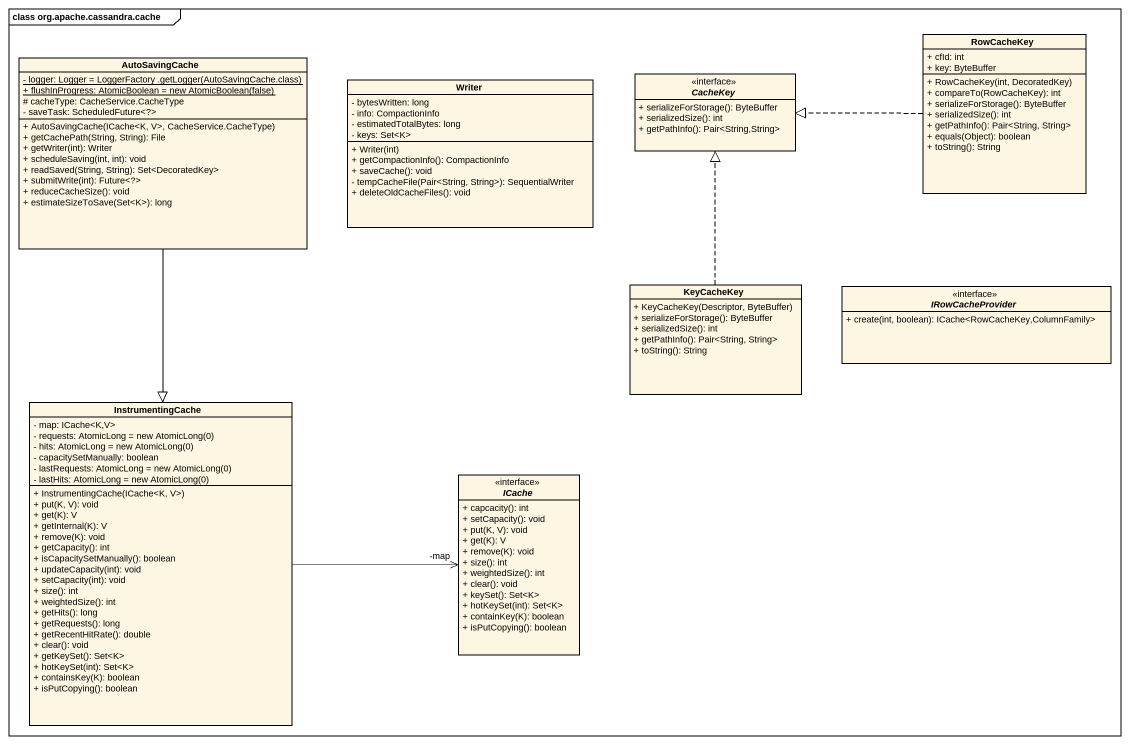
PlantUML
@startuml
mainframe class org.apache.cassandra.cache
hide circle
hide empty members
skinparam classAttributeIconSize 0
class RowCacheKey {
  + cfId: int
  + key: ByteBuffer
  + RowCacheKey(int, DecoratedKey)
  + compareTo(RowCacheKey): int
  + serializeForStorage(): ByteBuffer
  + serializedSize(): int
  + getPathInfo(): Pair<String, String>
  + equals(Object): boolean
  + toString(): String
}
class AutoSavingCache {
  {static} {field} - logger: Logger = LoggerFactory .getLogger(AutoSavingCache.class)
  {static} {field} + flushInProgress: AtomicBoolean = new AtomicBoolean(false)
  # cacheType: CacheService.CacheType
  - saveTask: ScheduledFuture<?>
  + AutoSavingCache(ICache<K, V>, CacheService.CacheType)
  + getCachePath(String, String): File
  + getWriter(int): Writer
  + scheduleSaving(int, int): void
  + readSaved(String, String): Set<DecoratedKey>
  + submitWrite(int): Future<?>
  + reduceCacheSize(): void
  + estimateSizeToSave(Set<K>): long
}
interface CacheKey <<interface>> {
  + serializeForStorage(): ByteBuffer
  + serializedSize(): int
  + getPathInfo(): Pair<String,String>
}
class Writer {
  - bytesWritten: long
  - info: CompactionInfo
  - estimatedTotalBytes: long
  - keys: Set<K>
  + Writer(int)
  + getCompactionInfo(): CompactionInfo
  + saveCache(): void
  - tempCacheFile(Pair<String, String>): SequentialWriter
  + deleteOldCacheFiles(): void
}
class KeyCacheKey {
  + KeyCacheKey(Descriptor, ByteBuffer)
  + serializeForStorage(): ByteBuffer
  + serializedSize(): int
  + getPathInfo(): Pair<String, String>
  + toString(): String
}
interface IRowCacheProvider <<interface>> {
  + create(int, boolean): ICache<RowCacheKey,ColumnFamily>
}
class InstrumentingCache {
  - map: ICache<K,V>
  {field} - requests: AtomicLong = new AtomicLong(0)
  {field} - hits: AtomicLong = new AtomicLong(0)
  - capacitySetManually: boolean
  {field} - lastRequests: AtomicLong = new AtomicLong(0)
  {field} - lastHits: AtomicLong = new AtomicLong(0)
  + InstrumentingCache(ICache<K, V>)
  + put(K, V): void
  + get(K): V
  + getInternal(K): V
  + remove(K): void
  + getCapacity(): int
  + isCapacitySetManually(): boolean
  + updateCapacity(int): void
  + setCapacity(int): void
  + size(): int
  + weightedSize(): int
  + getHits(): long
  + getRequests(): long
  + getRecentHitRate(): double
  + clear(): void
  + getKeySet(): Set<K>
  + hotKeySet(int): Set<K>
  + containsKey(K): boolean
  + isPutCopying(): boolean
}
interface ICache <<interface>> {
  + capcacity(): int
  + setCapacity(): void
  + put(K, V): void
  + get(K): V
  + remove(K): void
  + size(): int
  + weightedSize(): int
  + clear(): void
  + keySet(): Set<K>
  + hotKeySet(int): Set<K>
  + containKey(K): boolean
  + isPutCopying(): boolean
}
RowCacheKey .left.|> CacheKey
AutoSavingCache --|> InstrumentingCache
KeyCacheKey .up.|> CacheKey
InstrumentingCache -right-> "-map" ICache
@enduml
